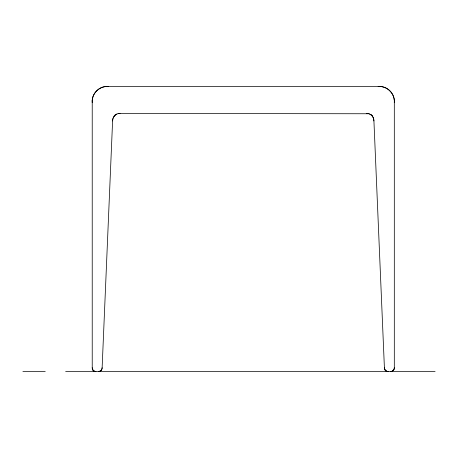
<?xml version="1.0" encoding="UTF-8"?>
<svg xmlns="http://www.w3.org/2000/svg" width="458" height="458" viewBox="0 0 458 458"><rect width="100%" height="100%" fill="white"/><g stroke="black" fill="none" stroke-linecap="round" stroke-linejoin="round"><path stroke-width="0.69" d="M92.224 367.74C92.098 369.806 93.907 371.621 95.974 371.495C93.913 371.638 92.081 369.806 92.224 367.74L92.224 102.684C91.382 93.632 99.346 85.669 108.397 86.51L378.131 86.51C387.187 85.669 395.145 93.632 394.309 102.684L394.309 367.74C394.447 369.806 392.62 371.638 390.554 371.495C392.62 371.621 394.43 369.806 394.309 367.74M102.128 367.74C102.168 369.778 100.451 371.621 98.373 371.495C100.451 371.638 102.186 369.772 102.128 367.74L112.599 120.958C112.382 116.819 115.863 113.069 120.093 113.464L368.862 113.756M92.224 102.684C91.451 93.627 99.34 85.738 108.397 86.51M112.599 120.958L112.788 119.28M112.966 118.519L114.655 115.445L116.962 113.973M118.427 113.595L120.093 113.464M22.9 371.495L45.239 371.495M65.649 371.495L435.1 371.495M378.131 86.51C387.187 85.738 395.077 93.627 394.309 102.684M366.44 113.464C370.682 113.052 374.134 116.836 373.928 120.958L384.405 367.74C384.342 369.772 386.083 371.638 388.155 371.495C386.083 371.621 384.359 369.778 384.405 367.74M369.566 113.973L371.873 115.445L373.333 117.798M373.568 118.519L373.928 120.958M386.632 371.226A3.292 3.292 0 0 1 385.035 369.915M101.487 369.921A3.292 3.292 0 0 1 99.896 371.226M370.825 114.597A5.96 5.96 0 0 1 372.32 115.954M393.891 369.612A3.309 3.309 0 0 1 392.426 371.077M114.208 115.954A5.96 5.96 0 0 1 115.702 114.597M94.108 371.077A3.309 3.309 0 0 1 92.636 369.612"/></g></svg>
